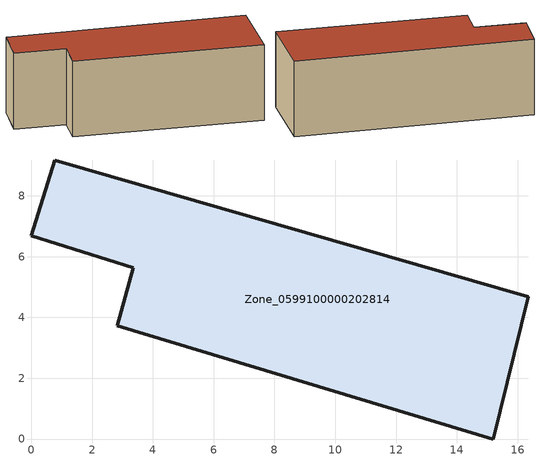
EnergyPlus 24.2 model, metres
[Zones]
Zone_0599100000202814
 floor ground (C_G): 2.83,3.73 3.36,5.63 0,6.68 0.77,9.18 16.35,4.68 15.2,0 z0
 wall outside (C_F): 3.36,5.63 2.83,3.73 15.2,0 16.35,4.68 0.77,9.18 0,6.68 3.36,5.63 z0:5.52
 roof outside (C_R): 0.77,9.18 0,6.68 3.36,5.63 2.83,3.73 15.2,0 16.35,4.68 z5.52
[BUILDING]
Pand.0599100000202814: North Axis=0; Terrain=City; Loads Convergence Tolerance Value=0.04; Temperature Convergence Tolerance Value=0.4; Solar Distribution=FullExterior; Maximum Number of Warmup Days=25; Minimum Number of Warmup Days=1
[Site:Location]
Rotterdam.The.Hague.AP_ZH_NLD Design_Conditions: Latitude=51.96; Longitude=4.45; Time Zone=1; Elevation=-4.5
[SITE:GROUNDTEMPERATURE:BUILDINGSURFACE]
18, 18, 18, 18, 18, 18, 18, 18, 18, 18, 18, 18
[MATERIAL] Thermal Absorptance=0.9; Solar Absorptance=0.7; Visible Absorptance=0.7
Name | Roughness | Thickness | Conductivity | Density | Specific Heat
G.TI.1946 | MediumSmooth | 0.15 | 1 | 540 | 1210
F.TI.1946 | Rough | 0.3 | 0.857143 | 1920 | 840
R.TI.1946 | MediumRough | 0.2 | 0.1 | 1500 | 1000
[CONSTRUCTION]
C_G: G.TI.1946
C_F: F.TI.1946
C_R: R.TI.1946
[ZONE]
Zone_0599100000202814: Type=1; Multiplier=1; Ceiling Height=Autocalculate; Volume=Autocalculate; Floor Area=autocalculate; Part of Total Floor Area=Yes
[ZONEINFILTRATION:DESIGNFLOWRATE]
Infil_Zone_0599100000202814: Zone or ZoneList or Space or SpaceList=Zone_0599100000202814; Schedule=AlwaysOn; Design Flow Rate Calculation Method=Flow/Area; Flow Rate per Floor Area=0.003; Constant Term Coefficient=1; Temperature Term Coefficient=0; Velocity Term Coefficient=0; Velocity Squared Term Coefficient=0
[HVACTEMPLATE:ZONE:IDEALLOADSAIRSYSTEM]
Zone_0599100000202814: Maximum Heating Supply Air Temperature=50; Minimum Cooling Supply Air Temperature=13; Maximum Heating Supply Air Humidity Ratio=0.0156; Minimum Cooling Supply Air Humidity Ratio=0.0077; Heating Limit=NoLimit; Cooling Limit=NoLimit; Dehumidification Control Type=ConstantSensibleHeatRatio; Cooling Sensible Heat Ratio=0.7; Dehumidification Setpoint=60; Humidification Control Type=None; Humidification Setpoint=30; Outdoor Air Method=None; Outdoor Air Flow Rate per Person=0.00944; Outdoor Air Flow Rate per Zone Floor Area=0; Outdoor Air Flow Rate per Zone=0; Demand Controlled Ventilation Type=None; Outdoor Air Economizer Type=NoEconomizer; Heat Recovery Type=None; Sensible Heat Recovery Effectiveness=0.7; Latent Heat Recovery Effectiveness=0.65
[ZONECONTROL:THERMOSTAT]
ThermostatControl_Zone_0599100000202814: Zone or ZoneList=Zone_0599100000202814; Control Type Schedule=DualSetpointControlType; Control 1=Thermostat_Zone_0599100000202814; Temperature Difference Between Cutout And Setpoint=0
[THERMOSTATSETPOINT:DUALSETPOINT]
Thermostat_Zone_0599100000202814: Heating Setpoint Temperature Schedule=HeatingSetpoint_Zone_0599100000202814; Cooling Setpoint Temperature Schedule=CoolingSetpoint_Zone_0599100000202814
[SCHEDULE:COMPACT]
HeatingSetpoint_Zone_0599100000202814: Through: 12/31, For: AllDays, Until: 24:00, 21
CoolingSetpoint_Zone_0599100000202814: Through: 12/31, For: AllDays, Until: 24:00, 24
DualSetpointControlType: Through: 12/31, For: AllDays, Until: 24:00, 4
AlwaysOn: Through: 12/31, For: AllDays, Until: 24:00, 1
